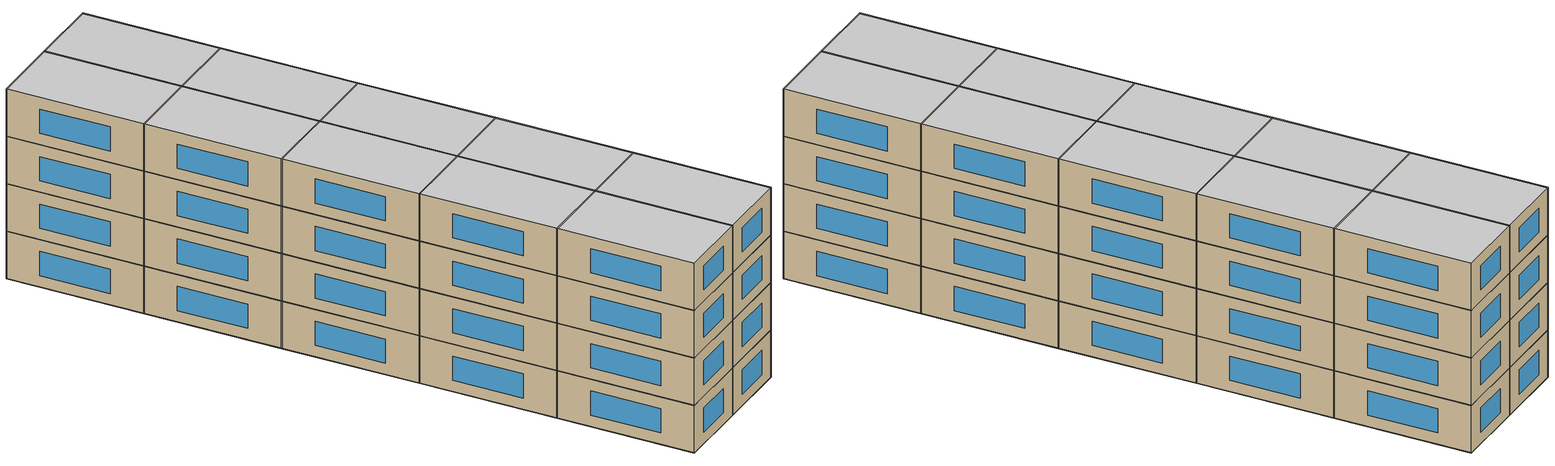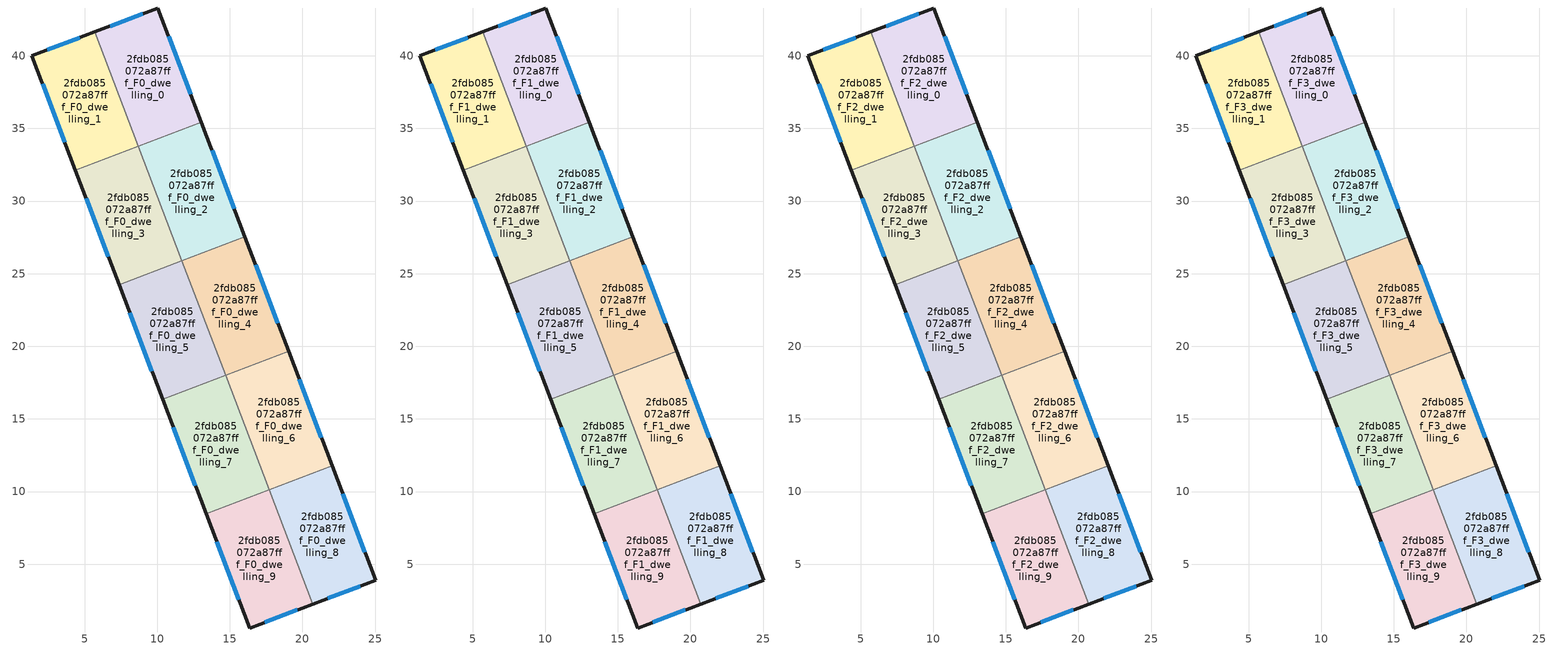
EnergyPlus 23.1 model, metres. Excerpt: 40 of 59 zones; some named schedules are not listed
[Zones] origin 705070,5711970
2fdb085072a87fff_F0_dwelling_0
 floor ground (EU_floor_Construction): 13.05,35.41 10.05,43.29 5.71,41.64 8.71,33.76 z0
 wall outside (EU_wall_Construction): 5.71,41.64 10.05,43.29 13.05,35.41 z0:3
 wall to 2fdb085072a87fff_F0_dwelling_1 (EU_wall_Construction): 8.71,33.76 5.71,41.64 z0:3
 wall to 2fdb085072a87fff_F0_dwelling_2 (EU_wall_Construction): 13.05,35.41 8.71,33.76 z0:3
 window (EU_Window_Construction): 6.78,42.05 8.99,42.89 / 10.79,41.36 12.32,37.34 z0.73:2.27
2fdb085072a87fff_F0_dwelling_1
 floor ground (EU_floor_Construction): 8.71,33.76 5.71,41.64 1.38,40 4.38,32.12 z0
 wall outside (EU_wall_Construction): 4.38,32.12 1.38,40 5.71,41.64 z0:3
 wall to 2fdb085072a87fff_F0_dwelling_3 (EU_wall_Construction): 8.71,33.76 4.38,32.12 z0:3
 window (EU_Window_Construction): 3.64,34.05 2.11,38.07 / 2.44,40.4 4.65,41.24 z0.73:2.27
2fdb085072a87fff_F0_dwelling_2
 floor ground (EU_floor_Construction): 16.05,27.53 13.05,35.41 8.71,33.76 11.71,25.88 z0
 wall outside (EU_wall_Construction): 13.05,35.41 16.05,27.53 z0:3
 wall to 2fdb085072a87fff_F0_dwelling_4 (EU_wall_Construction): 16.05,27.53 11.71,25.88 z0:3
 wall to 2fdb085072a87fff_F0_dwelling_3 (EU_wall_Construction): 11.71,25.88 8.71,33.76 z0:3
 window (EU_Window_Construction): 13.78,33.49 15.31,29.46 z0.73:2.27
2fdb085072a87fff_F0_dwelling_3
 floor ground (EU_floor_Construction): 11.71,25.88 8.71,33.76 4.38,32.12 7.37,24.24 z0
 wall outside (EU_wall_Construction): 7.37,24.24 4.38,32.12 z0:3
 wall to 2fdb085072a87fff_F0_dwelling_5 (EU_wall_Construction): 11.71,25.88 7.37,24.24 z0:3
 window (EU_Window_Construction): 6.64,26.17 5.11,30.19 z0.73:2.27
2fdb085072a87fff_F0_dwelling_4
 floor ground (EU_floor_Construction): 19.04,19.66 16.05,27.53 11.71,25.88 14.7,18.01 z0
 wall outside (EU_wall_Construction): 16.05,27.53 19.04,19.66 z0:3
 wall to 2fdb085072a87fff_F0_dwelling_6 (EU_wall_Construction): 19.04,19.66 14.7,18.01 z0:3
 wall to 2fdb085072a87fff_F0_dwelling_5 (EU_wall_Construction): 14.7,18.01 11.71,25.88 z0:3
 window (EU_Window_Construction): 16.78,25.61 18.31,21.58 z0.73:2.27
2fdb085072a87fff_F0_dwelling_5
 floor ground (EU_floor_Construction): 14.7,18.01 11.71,25.88 7.37,24.24 10.37,16.36 z0
 wall outside (EU_wall_Construction): 10.37,16.36 7.37,24.24 z0:3
 wall to 2fdb085072a87fff_F0_dwelling_7 (EU_wall_Construction): 14.7,18.01 10.37,16.36 z0:3
 window (EU_Window_Construction): 9.63,18.29 8.11,22.31 z0.73:2.27
2fdb085072a87fff_F0_dwelling_6
 floor ground (EU_floor_Construction): 22.04,11.78 19.04,19.66 14.7,18.01 17.7,10.13 z0
 wall outside (EU_wall_Construction): 19.04,19.66 22.04,11.78 z0:3
 wall to 2fdb085072a87fff_F0_dwelling_7 (EU_wall_Construction): 17.7,10.13 14.7,18.01 z0:3
 wall to 2fdb085072a87fff_F0_dwelling_8 (EU_wall_Construction): 22.04,11.78 17.7,10.13 z0:3
 window (EU_Window_Construction): 19.77,17.73 21.3,13.71 z0.73:2.27
2fdb085072a87fff_F0_dwelling_7
 floor ground (EU_floor_Construction): 17.7,10.13 14.7,18.01 10.37,16.36 13.36,8.48 z0
 wall outside (EU_wall_Construction): 13.36,8.48 10.37,16.36 z0:3
 wall to 2fdb085072a87fff_F0_dwelling_9 (EU_wall_Construction): 17.7,10.13 13.36,8.48 z0:3
 window (EU_Window_Construction): 12.63,10.41 11.1,14.43 z0.73:2.27
2fdb085072a87fff_F0_dwelling_8
 floor ground (EU_floor_Construction): 25.03,3.89 22.04,11.78 17.7,10.13 20.7,2.25 z0
 wall outside (EU_wall_Construction): 22.04,11.78 25.03,3.89 20.7,2.25 z0:3
 wall to 2fdb085072a87fff_F0_dwelling_9 (EU_wall_Construction): 20.7,2.25 17.7,10.13 z0:3
 window (EU_Window_Construction): 22.77,9.85 24.3,5.82 / 23.97,3.49 21.76,2.65 z0.73:2.27
2fdb085072a87fff_F0_dwelling_9
 floor ground (EU_floor_Construction): 20.7,2.25 17.7,10.13 13.36,8.48 16.36,0.6 z0
 wall outside (EU_wall_Construction): 20.7,2.25 16.36,0.6 13.36,8.48 z0:3
 window (EU_Window_Construction): 19.63,1.85 17.42,1.01 / 15.62,2.53 14.1,6.55 z0.73:2.27
2fdb085072a87fff_F1_dwelling_0
 floor to 2fdb085072a87fff_F0_dwelling_0 (EU_floor_Construction): 13.05,35.41 10.05,43.29 5.71,41.64 8.71,33.76 z3
 wall outside (EU_wall_Construction): 5.71,41.64 10.05,43.29 13.05,35.41 z3:6
 wall to 2fdb085072a87fff_F1_dwelling_1 (EU_wall_Construction): 8.71,33.76 5.71,41.64 z3:6
 wall to 2fdb085072a87fff_F1_dwelling_2 (EU_wall_Construction): 13.05,35.41 8.71,33.76 z3:6
 window (EU_Window_Construction): 6.78,42.05 8.99,42.89 / 10.79,41.36 12.32,37.34 z3.73:5.27
2fdb085072a87fff_F1_dwelling_1
 floor to 2fdb085072a87fff_F0_dwelling_1 (EU_floor_Construction): 8.71,33.76 5.71,41.64 1.38,40 4.38,32.12 z3
 wall outside (EU_wall_Construction): 4.38,32.12 1.38,40 5.71,41.64 z3:6
 wall to 2fdb085072a87fff_F1_dwelling_3 (EU_wall_Construction): 8.71,33.76 4.38,32.12 z3:6
 window (EU_Window_Construction): 3.64,34.05 2.11,38.07 / 2.44,40.4 4.65,41.24 z3.73:5.27
2fdb085072a87fff_F1_dwelling_2
 floor to 2fdb085072a87fff_F0_dwelling_2 (EU_floor_Construction): 16.05,27.53 13.05,35.41 8.71,33.76 11.71,25.88 z3
 wall outside (EU_wall_Construction): 13.05,35.41 16.05,27.53 z3:6
 wall to 2fdb085072a87fff_F1_dwelling_4 (EU_wall_Construction): 16.05,27.53 11.71,25.88 z3:6
 wall to 2fdb085072a87fff_F1_dwelling_3 (EU_wall_Construction): 11.71,25.88 8.71,33.76 z3:6
 window (EU_Window_Construction): 13.78,33.49 15.31,29.46 z3.73:5.27
2fdb085072a87fff_F1_dwelling_3
 floor to 2fdb085072a87fff_F0_dwelling_3 (EU_floor_Construction): 11.71,25.88 8.71,33.76 4.38,32.12 7.37,24.24 z3
 wall outside (EU_wall_Construction): 7.37,24.24 4.38,32.12 z3:6
 wall to 2fdb085072a87fff_F1_dwelling_5 (EU_wall_Construction): 11.71,25.88 7.37,24.24 z3:6
 window (EU_Window_Construction): 6.64,26.17 5.11,30.19 z3.73:5.27
2fdb085072a87fff_F1_dwelling_4
 floor to 2fdb085072a87fff_F0_dwelling_4 (EU_floor_Construction): 19.04,19.66 16.05,27.53 11.71,25.88 14.7,18.01 z3
 wall outside (EU_wall_Construction): 16.05,27.53 19.04,19.66 z3:6
 wall to 2fdb085072a87fff_F1_dwelling_6 (EU_wall_Construction): 19.04,19.66 14.7,18.01 z3:6
 wall to 2fdb085072a87fff_F1_dwelling_5 (EU_wall_Construction): 14.7,18.01 11.71,25.88 z3:6
 window (EU_Window_Construction): 16.78,25.61 18.31,21.58 z3.73:5.27
2fdb085072a87fff_F1_dwelling_5
 floor to 2fdb085072a87fff_F0_dwelling_5 (EU_floor_Construction): 14.7,18.01 11.71,25.88 7.37,24.24 10.37,16.36 z3
 wall outside (EU_wall_Construction): 10.37,16.36 7.37,24.24 z3:6
 wall to 2fdb085072a87fff_F1_dwelling_7 (EU_wall_Construction): 14.7,18.01 10.37,16.36 z3:6
 window (EU_Window_Construction): 9.63,18.29 8.11,22.31 z3.73:5.27
2fdb085072a87fff_F1_dwelling_6
 floor to 2fdb085072a87fff_F0_dwelling_6 (EU_floor_Construction): 22.04,11.78 19.04,19.66 14.7,18.01 17.7,10.13 z3
 wall outside (EU_wall_Construction): 19.04,19.66 22.04,11.78 z3:6
 wall to 2fdb085072a87fff_F1_dwelling_7 (EU_wall_Construction): 17.7,10.13 14.7,18.01 z3:6
 wall to 2fdb085072a87fff_F1_dwelling_8 (EU_wall_Construction): 22.04,11.78 17.7,10.13 z3:6
 window (EU_Window_Construction): 19.77,17.73 21.3,13.71 z3.73:5.27
2fdb085072a87fff_F1_dwelling_7
 floor to 2fdb085072a87fff_F0_dwelling_7 (EU_floor_Construction): 17.7,10.13 14.7,18.01 10.37,16.36 13.36,8.48 z3
 wall outside (EU_wall_Construction): 13.36,8.48 10.37,16.36 z3:6
 wall to 2fdb085072a87fff_F1_dwelling_9 (EU_wall_Construction): 17.7,10.13 13.36,8.48 z3:6
 window (EU_Window_Construction): 12.63,10.41 11.1,14.43 z3.73:5.27
2fdb085072a87fff_F1_dwelling_8
 floor to 2fdb085072a87fff_F0_dwelling_8 (EU_floor_Construction): 25.03,3.89 22.04,11.78 17.7,10.13 20.7,2.25 z3
 wall outside (EU_wall_Construction): 22.04,11.78 25.03,3.89 20.7,2.25 z3:6
 wall to 2fdb085072a87fff_F1_dwelling_9 (EU_wall_Construction): 20.7,2.25 17.7,10.13 z3:6
 window (EU_Window_Construction): 22.77,9.85 24.3,5.82 / 23.97,3.49 21.76,2.65 z3.73:5.27
2fdb085072a87fff_F1_dwelling_9
 floor to 2fdb085072a87fff_F0_dwelling_9 (EU_floor_Construction): 20.7,2.25 17.7,10.13 13.36,8.48 16.36,0.6 z3
 wall outside (EU_wall_Construction): 20.7,2.25 16.36,0.6 13.36,8.48 z3:6
 window (EU_Window_Construction): 19.63,1.85 17.42,1.01 / 15.62,2.53 14.1,6.55 z3.73:5.27
2fdb085072a87fff_F2_dwelling_0
 floor to 2fdb085072a87fff_F1_dwelling_0 (EU_floor_Construction): 13.05,35.41 10.05,43.29 5.71,41.64 8.71,33.76 z6
 wall outside (EU_wall_Construction): 5.71,41.64 10.05,43.29 13.05,35.41 z6:9
 wall to 2fdb085072a87fff_F2_dwelling_1 (EU_wall_Construction): 8.71,33.76 5.71,41.64 z6:9
 wall to 2fdb085072a87fff_F2_dwelling_2 (EU_wall_Construction): 13.05,35.41 8.71,33.76 z6:9
 window (EU_Window_Construction): 6.78,42.05 8.99,42.89 / 10.79,41.36 12.32,37.34 z6.73:8.27
2fdb085072a87fff_F2_dwelling_1
 floor to 2fdb085072a87fff_F1_dwelling_1 (EU_floor_Construction): 8.71,33.76 5.71,41.64 1.38,40 4.38,32.12 z6
 wall outside (EU_wall_Construction): 4.38,32.12 1.38,40 5.71,41.64 z6:9
 wall to 2fdb085072a87fff_F2_dwelling_3 (EU_wall_Construction): 8.71,33.76 4.38,32.12 z6:9
 window (EU_Window_Construction): 3.64,34.05 2.11,38.07 / 2.44,40.4 4.65,41.24 z6.73:8.27
2fdb085072a87fff_F2_dwelling_2
 floor to 2fdb085072a87fff_F1_dwelling_2 (EU_floor_Construction): 16.05,27.53 13.05,35.41 8.71,33.76 11.71,25.88 z6
 wall outside (EU_wall_Construction): 13.05,35.41 16.05,27.53 z6:9
 wall to 2fdb085072a87fff_F2_dwelling_4 (EU_wall_Construction): 16.05,27.53 11.71,25.88 z6:9
 wall to 2fdb085072a87fff_F2_dwelling_3 (EU_wall_Construction): 11.71,25.88 8.71,33.76 z6:9
 window (EU_Window_Construction): 13.78,33.49 15.31,29.46 z6.73:8.27
2fdb085072a87fff_F2_dwelling_3
 floor to 2fdb085072a87fff_F1_dwelling_3 (EU_floor_Construction): 11.71,25.88 8.71,33.76 4.38,32.12 7.37,24.24 z6
 wall outside (EU_wall_Construction): 7.37,24.24 4.38,32.12 z6:9
 wall to 2fdb085072a87fff_F2_dwelling_5 (EU_wall_Construction): 11.71,25.88 7.37,24.24 z6:9
 window (EU_Window_Construction): 6.64,26.17 5.11,30.19 z6.73:8.27
2fdb085072a87fff_F2_dwelling_4
 floor to 2fdb085072a87fff_F1_dwelling_4 (EU_floor_Construction): 19.04,19.66 16.05,27.53 11.71,25.88 14.7,18.01 z6
 wall outside (EU_wall_Construction): 16.05,27.53 19.04,19.66 z6:9
 wall to 2fdb085072a87fff_F2_dwelling_6 (EU_wall_Construction): 19.04,19.66 14.7,18.01 z6:9
 wall to 2fdb085072a87fff_F2_dwelling_5 (EU_wall_Construction): 14.7,18.01 11.71,25.88 z6:9
 window (EU_Window_Construction): 16.78,25.61 18.31,21.58 z6.73:8.27
2fdb085072a87fff_F2_dwelling_5
 floor to 2fdb085072a87fff_F1_dwelling_5 (EU_floor_Construction): 14.7,18.01 11.71,25.88 7.37,24.24 10.37,16.36 z6
 wall outside (EU_wall_Construction): 10.37,16.36 7.37,24.24 z6:9
 wall to 2fdb085072a87fff_F2_dwelling_7 (EU_wall_Construction): 14.7,18.01 10.37,16.36 z6:9
 window (EU_Window_Construction): 9.63,18.29 8.11,22.31 z6.73:8.27
2fdb085072a87fff_F2_dwelling_6
 floor to 2fdb085072a87fff_F1_dwelling_6 (EU_floor_Construction): 22.04,11.78 19.04,19.66 14.7,18.01 17.7,10.13 z6
 wall outside (EU_wall_Construction): 19.04,19.66 22.04,11.78 z6:9
 wall to 2fdb085072a87fff_F2_dwelling_7 (EU_wall_Construction): 17.7,10.13 14.7,18.01 z6:9
 wall to 2fdb085072a87fff_F2_dwelling_8 (EU_wall_Construction): 22.04,11.78 17.7,10.13 z6:9
 window (EU_Window_Construction): 19.77,17.73 21.3,13.71 z6.73:8.27
2fdb085072a87fff_F2_dwelling_7
 floor to 2fdb085072a87fff_F1_dwelling_7 (EU_floor_Construction): 17.7,10.13 14.7,18.01 10.37,16.36 13.36,8.48 z6
 wall outside (EU_wall_Construction): 13.36,8.48 10.37,16.36 z6:9
 wall to 2fdb085072a87fff_F2_dwelling_9 (EU_wall_Construction): 17.7,10.13 13.36,8.48 z6:9
 window (EU_Window_Construction): 12.63,10.41 11.1,14.43 z6.73:8.27
2fdb085072a87fff_F2_dwelling_8
 floor to 2fdb085072a87fff_F1_dwelling_8 (EU_floor_Construction): 25.03,3.89 22.04,11.78 17.7,10.13 20.7,2.25 z6
 wall outside (EU_wall_Construction): 22.04,11.78 25.03,3.89 20.7,2.25 z6:9
 wall to 2fdb085072a87fff_F2_dwelling_9 (EU_wall_Construction): 20.7,2.25 17.7,10.13 z6:9
 window (EU_Window_Construction): 22.77,9.85 24.3,5.82 / 23.97,3.49 21.76,2.65 z6.73:8.27
2fdb085072a87fff_F2_dwelling_9
 floor to 2fdb085072a87fff_F1_dwelling_9 (EU_floor_Construction): 20.7,2.25 17.7,10.13 13.36,8.48 16.36,0.6 z6
 wall outside (EU_wall_Construction): 20.7,2.25 16.36,0.6 13.36,8.48 z6:9
 window (EU_Window_Construction): 19.63,1.85 17.42,1.01 / 15.62,2.53 14.1,6.55 z6.73:8.27
2fdb085072a87fff_F3_dwelling_0
 floor to 2fdb085072a87fff_F2_dwelling_0 (EU_floor_Construction): 13.05,35.41 10.05,43.29 5.71,41.64 8.71,33.76 z9
 wall outside (EU_wall_Construction): 5.71,41.64 10.05,43.29 13.05,35.41 z9:12
 wall to 2fdb085072a87fff_F3_dwelling_1 (EU_wall_Construction): 8.71,33.76 5.71,41.64 z9:12
 wall to 2fdb085072a87fff_F3_dwelling_2 (EU_wall_Construction): 13.05,35.41 8.71,33.76 z9:12
 window (EU_Window_Construction): 6.78,42.05 8.99,42.89 / 10.79,41.36 12.32,37.34 z9.73:11.27
 ceiling to 2fdb085072a87fff_F4_dwelling_0 (EU_floor_Construction): 10.05,43.29 13.05,35.41 8.71,33.76 5.71,41.64 z12
2fdb085072a87fff_F3_dwelling_1
 floor to 2fdb085072a87fff_F2_dwelling_1 (EU_floor_Construction): 8.71,33.76 5.71,41.64 1.38,40 4.38,32.12 z9
 wall outside (EU_wall_Construction): 4.38,32.12 1.38,40 5.71,41.64 z9:12
 wall to 2fdb085072a87fff_F3_dwelling_3 (EU_wall_Construction): 8.71,33.76 4.38,32.12 z9:12
 window (EU_Window_Construction): 3.64,34.05 2.11,38.07 / 2.44,40.4 4.65,41.24 z9.73:11.27
 ceiling to 2fdb085072a87fff_F4_dwelling_1 (EU_floor_Construction): 5.71,41.64 8.71,33.76 4.38,32.12 1.38,40 z12
2fdb085072a87fff_F3_dwelling_2
 floor to 2fdb085072a87fff_F2_dwelling_2 (EU_floor_Construction): 16.05,27.53 13.05,35.41 8.71,33.76 11.71,25.88 z9
 wall outside (EU_wall_Construction): 13.05,35.41 16.05,27.53 z9:12
 wall to 2fdb085072a87fff_F3_dwelling_4 (EU_wall_Construction): 16.05,27.53 11.71,25.88 z9:12
 wall to 2fdb085072a87fff_F3_dwelling_3 (EU_wall_Construction): 11.71,25.88 8.71,33.76 z9:12
 window (EU_Window_Construction): 13.78,33.49 15.31,29.46 z9.73:11.27
 ceiling to 2fdb085072a87fff_F4_dwelling_2 (EU_floor_Construction): 13.05,35.41 16.05,27.53 11.71,25.88 8.71,33.76 z12
2fdb085072a87fff_F3_dwelling_3
 floor to 2fdb085072a87fff_F2_dwelling_3 (EU_floor_Construction): 11.71,25.88 8.71,33.76 4.38,32.12 7.37,24.24 z9
 wall outside (EU_wall_Construction): 7.37,24.24 4.38,32.12 z9:12
 wall to 2fdb085072a87fff_F3_dwelling_5 (EU_wall_Construction): 11.71,25.88 7.37,24.24 z9:12
 window (EU_Window_Construction): 6.64,26.17 5.11,30.19 z9.73:11.27
 ceiling to 2fdb085072a87fff_F4_dwelling_3 (EU_floor_Construction): 8.71,33.76 11.71,25.88 7.37,24.24 4.38,32.12 z12
2fdb085072a87fff_F3_dwelling_4
 floor to 2fdb085072a87fff_F2_dwelling_4 (EU_floor_Construction): 19.04,19.66 16.05,27.53 11.71,25.88 14.7,18.01 z9
 wall outside (EU_wall_Construction): 16.05,27.53 19.04,19.66 z9:12
 wall to 2fdb085072a87fff_F3_dwelling_6 (EU_wall_Construction): 19.04,19.66 14.7,18.01 z9:12
 wall to 2fdb085072a87fff_F3_dwelling_5 (EU_wall_Construction): 14.7,18.01 11.71,25.88 z9:12
 window (EU_Window_Construction): 16.78,25.61 18.31,21.58 z9.73:11.27
 ceiling to 2fdb085072a87fff_F4_dwelling_4 (EU_floor_Construction): 16.05,27.53 19.04,19.66 14.7,18.01 11.71,25.88 z12
2fdb085072a87fff_F3_dwelling_5
 floor to 2fdb085072a87fff_F2_dwelling_5 (EU_floor_Construction): 14.7,18.01 11.71,25.88 7.37,24.24 10.37,16.36 z9
 wall outside (EU_wall_Construction): 10.37,16.36 7.37,24.24 z9:12
 wall to 2fdb085072a87fff_F3_dwelling_7 (EU_wall_Construction): 14.7,18.01 10.37,16.36 z9:12
 window (EU_Window_Construction): 9.63,18.29 8.11,22.31 z9.73:11.27
 ceiling to 2fdb085072a87fff_F4_dwelling_5 (EU_floor_Construction): 11.71,25.88 14.7,18.01 10.37,16.36 7.37,24.24 z12
2fdb085072a87fff_F3_dwelling_6
 floor to 2fdb085072a87fff_F2_dwelling_6 (EU_floor_Construction): 22.04,11.78 19.04,19.66 14.7,18.01 17.7,10.13 z9
 wall outside (EU_wall_Construction): 19.04,19.66 22.04,11.78 z9:12
 wall to 2fdb085072a87fff_F3_dwelling_7 (EU_wall_Construction): 17.7,10.13 14.7,18.01 z9:12
 wall to 2fdb085072a87fff_F3_dwelling_8 (EU_wall_Construction): 22.04,11.78 17.7,10.13 z9:12
 window (EU_Window_Construction): 19.77,17.73 21.3,13.71 z9.73:11.27
 ceiling to 2fdb085072a87fff_F4_dwelling_6 (EU_floor_Construction): 19.04,19.66 22.04,11.78 17.7,10.13 14.7,18.01 z12
2fdb085072a87fff_F3_dwelling_7
 floor to 2fdb085072a87fff_F2_dwelling_7 (EU_floor_Construction): 17.7,10.13 14.7,18.01 10.37,16.36 13.36,8.48 z9
 wall outside (EU_wall_Construction): 13.36,8.48 10.37,16.36 z9:12
 wall to 2fdb085072a87fff_F3_dwelling_9 (EU_wall_Construction): 17.7,10.13 13.36,8.48 z9:12
 window (EU_Window_Construction): 12.63,10.41 11.1,14.43 z9.73:11.27
 ceiling to 2fdb085072a87fff_F4_dwelling_7 (EU_floor_Construction): 14.7,18.01 17.7,10.13 13.36,8.48 10.37,16.36 z12
2fdb085072a87fff_F3_dwelling_8
 floor to 2fdb085072a87fff_F2_dwelling_8 (EU_floor_Construction): 25.03,3.89 22.04,11.78 17.7,10.13 20.7,2.25 z9
 wall outside (EU_wall_Construction): 22.04,11.78 25.03,3.89 20.7,2.25 z9:12
 wall to 2fdb085072a87fff_F3_dwelling_9 (EU_wall_Construction): 20.7,2.25 17.7,10.13 z9:12
 window (EU_Window_Construction): 22.77,9.85 24.3,5.82 / 23.97,3.49 21.76,2.65 z9.73:11.27
 ceiling to 2fdb085072a87fff_F4_dwelling_8 (EU_floor_Construction): 22.04,11.78 25.03,3.89 20.7,2.25 17.7,10.13 z12
2fdb085072a87fff_F3_dwelling_9
 floor to 2fdb085072a87fff_F2_dwelling_9 (EU_floor_Construction): 20.7,2.25 17.7,10.13 13.36,8.48 16.36,0.6 z9
 wall outside (EU_wall_Construction): 20.7,2.25 16.36,0.6 13.36,8.48 z9:12
 window (EU_Window_Construction): 19.63,1.85 17.42,1.01 / 15.62,2.53 14.1,6.55 z9.73:11.27
 ceiling to 2fdb085072a87fff_F4_dwelling_9 (EU_floor_Construction): 17.7,10.13 20.7,2.25 16.36,0.6 13.36,8.48 z12
[Building]
EU S2 Campaign: North Axis=0; Terrain=City; Solar Distribution=FullExterior
[Site:Location]
London: Latitude=51.5; Longitude=-0.5; Time Zone=0; Elevation=25
[SizingPeriod:WeatherFileDays]
AnnualSizingPeriod: Begin Month=1; Begin Day of Month=1; End Month=12; End Day of Month=31; Day of Week for Start Day=Monday; Use Weather File Daylight Saving Period=No; Use Weather File Rain and Snow Indicators=No
[MATERIAL]
EU_InternalMass_Material: Roughness=MediumRough; Thickness=0.1; Conductivity=1; Density=1800; Specific Heat=900; Thermal Absorptance=0.9; Solar Absorptance=0.7; Visible Absorptance=0.7
[MATERIAL:NOMASS] Roughness=MediumRough; Thermal Absorptance=0.9; Solar Absorptance=0.7; Visible Absorptance=0.7
Name | Thermal Resistance
EU_wall_NoMass | 0.50783
EU_floor_NoMass | 2.03132
[WINDOWMATERIAL:SIMPLEGLAZINGSYSTEM]
EU_Window_SimpleGlazing: UFactor=4.38586; Solar Heat Gain Coefficient=0.85; Visible Transmittance=0.85
[CONSTRUCTION]
EU_wall_Construction: EU_wall_NoMass
EU_floor_Construction: EU_floor_NoMass
EU_InternalMass_Construction: EU_InternalMass_Material
EU_Window_Construction: EU_Window_SimpleGlazing
[ZONE] Type=1; Multiplier=1; Ceiling Height=autocalculate; Floor Area=autocalculate; Part of Total Floor Area=Yes
Name | Volume
2fdb085072a87fff_F0_dwelling_0; 2fdb085072a87fff_F1_dwelling_0; 2fdb085072a87fff_F2_dwelling_0; 2fdb085072a87fff_F3_dwelling_0; 2fdb085072a87fff_F0_dwelling_4; 2fdb085072a87fff_F1_dwelling_4; 2fdb085072a87fff_F2_dwelling_4; 2fdb085072a87fff_F3_dwelling_4 | 117.335
2fdb085072a87fff_F0_dwelling_1; 2fdb085072a87fff_F1_dwelling_1; 2fdb085072a87fff_F2_dwelling_1; 2fdb085072a87fff_F3_dwelling_1 | 117.327
2fdb085072a87fff_F0_dwelling_2; 2fdb085072a87fff_F1_dwelling_2; 2fdb085072a87fff_F2_dwelling_2; 2fdb085072a87fff_F3_dwelling_2 | 117.347
2fdb085072a87fff_F0_dwelling_3; 2fdb085072a87fff_F1_dwelling_3; 2fdb085072a87fff_F2_dwelling_3; 2fdb085072a87fff_F3_dwelling_3; 2fdb085072a87fff_F0_dwelling_5; 2fdb085072a87fff_F1_dwelling_5; 2fdb085072a87fff_F2_dwelling_5; 2fdb085072a87fff_F3_dwelling_5 | 117.313
2fdb085072a87fff_F0_dwelling_6; 2fdb085072a87fff_F1_dwelling_6; 2fdb085072a87fff_F2_dwelling_6; 2fdb085072a87fff_F3_dwelling_6 | 117.333
2fdb085072a87fff_F0_dwelling_7; 2fdb085072a87fff_F1_dwelling_7; 2fdb085072a87fff_F2_dwelling_7; 2fdb085072a87fff_F3_dwelling_7 | 117.309
2fdb085072a87fff_F0_dwelling_8; 2fdb085072a87fff_F1_dwelling_8; 2fdb085072a87fff_F2_dwelling_8; 2fdb085072a87fff_F3_dwelling_8; 2fdb085072a87fff_F0_dwelling_9; 2fdb085072a87fff_F1_dwelling_9; 2fdb085072a87fff_F2_dwelling_9; 2fdb085072a87fff_F3_dwelling_9 | 117.334
[INTERNALMASS] Construction=EU_InternalMass_Construction
Name | Zone or ZoneList | Surface Area
2fdb085072a87fff_F0_dwelling_0_EU_InternalMass | 2fdb085072a87fff_F0_dwelling_0 | 39.1116
2fdb085072a87fff_F0_dwelling_1_EU_InternalMass | 2fdb085072a87fff_F0_dwelling_1 | 39.1087
2fdb085072a87fff_F0_dwelling_2_EU_InternalMass | 2fdb085072a87fff_F0_dwelling_2 | 39.116
2fdb085072a87fff_F0_dwelling_3_EU_InternalMass | 2fdb085072a87fff_F0_dwelling_3 | 39.1044
2fdb085072a87fff_F0_dwelling_4_EU_InternalMass | 2fdb085072a87fff_F0_dwelling_4 | 39.1116
2fdb085072a87fff_F0_dwelling_5_EU_InternalMass | 2fdb085072a87fff_F0_dwelling_5 | 39.1044
2fdb085072a87fff_F0_dwelling_6_EU_InternalMass | 2fdb085072a87fff_F0_dwelling_6 | 39.111
2fdb085072a87fff_F0_dwelling_7_EU_InternalMass | 2fdb085072a87fff_F0_dwelling_7 | 39.1032
2fdb085072a87fff_F0_dwelling_8_EU_InternalMass | 2fdb085072a87fff_F0_dwelling_8 | 39.1112
2fdb085072a87fff_F0_dwelling_9_EU_InternalMass | 2fdb085072a87fff_F0_dwelling_9 | 39.1116
2fdb085072a87fff_F1_dwelling_0_EU_InternalMass | 2fdb085072a87fff_F1_dwelling_0 | 39.1116
2fdb085072a87fff_F1_dwelling_1_EU_InternalMass | 2fdb085072a87fff_F1_dwelling_1 | 39.1087
2fdb085072a87fff_F1_dwelling_2_EU_InternalMass | 2fdb085072a87fff_F1_dwelling_2 | 39.116
2fdb085072a87fff_F1_dwelling_3_EU_InternalMass | 2fdb085072a87fff_F1_dwelling_3 | 39.1044
2fdb085072a87fff_F1_dwelling_4_EU_InternalMass | 2fdb085072a87fff_F1_dwelling_4 | 39.1116
2fdb085072a87fff_F1_dwelling_5_EU_InternalMass | 2fdb085072a87fff_F1_dwelling_5 | 39.1044
2fdb085072a87fff_F1_dwelling_6_EU_InternalMass | 2fdb085072a87fff_F1_dwelling_6 | 39.111
2fdb085072a87fff_F1_dwelling_7_EU_InternalMass | 2fdb085072a87fff_F1_dwelling_7 | 39.1032
2fdb085072a87fff_F1_dwelling_8_EU_InternalMass | 2fdb085072a87fff_F1_dwelling_8 | 39.1112
2fdb085072a87fff_F1_dwelling_9_EU_InternalMass | 2fdb085072a87fff_F1_dwelling_9 | 39.1116
2fdb085072a87fff_F2_dwelling_0_EU_InternalMass | 2fdb085072a87fff_F2_dwelling_0 | 39.1116
2fdb085072a87fff_F2_dwelling_1_EU_InternalMass | 2fdb085072a87fff_F2_dwelling_1 | 39.1087
2fdb085072a87fff_F2_dwelling_2_EU_InternalMass | 2fdb085072a87fff_F2_dwelling_2 | 39.116
2fdb085072a87fff_F2_dwelling_3_EU_InternalMass | 2fdb085072a87fff_F2_dwelling_3 | 39.1044
2fdb085072a87fff_F2_dwelling_4_EU_InternalMass | 2fdb085072a87fff_F2_dwelling_4 | 39.1116
2fdb085072a87fff_F2_dwelling_5_EU_InternalMass | 2fdb085072a87fff_F2_dwelling_5 | 39.1044
2fdb085072a87fff_F2_dwelling_6_EU_InternalMass | 2fdb085072a87fff_F2_dwelling_6 | 39.111
2fdb085072a87fff_F2_dwelling_7_EU_InternalMass | 2fdb085072a87fff_F2_dwelling_7 | 39.1032
2fdb085072a87fff_F2_dwelling_8_EU_InternalMass | 2fdb085072a87fff_F2_dwelling_8 | 39.1112
2fdb085072a87fff_F2_dwelling_9_EU_InternalMass | 2fdb085072a87fff_F2_dwelling_9 | 39.1116
2fdb085072a87fff_F3_dwelling_0_EU_InternalMass | 2fdb085072a87fff_F3_dwelling_0 | 39.1116
2fdb085072a87fff_F3_dwelling_1_EU_InternalMass | 2fdb085072a87fff_F3_dwelling_1 | 39.1087
2fdb085072a87fff_F3_dwelling_2_EU_InternalMass | 2fdb085072a87fff_F3_dwelling_2 | 39.116
2fdb085072a87fff_F3_dwelling_3_EU_InternalMass | 2fdb085072a87fff_F3_dwelling_3 | 39.1044
2fdb085072a87fff_F3_dwelling_4_EU_InternalMass | 2fdb085072a87fff_F3_dwelling_4 | 39.1116
2fdb085072a87fff_F3_dwelling_5_EU_InternalMass | 2fdb085072a87fff_F3_dwelling_5 | 39.1044
2fdb085072a87fff_F3_dwelling_6_EU_InternalMass | 2fdb085072a87fff_F3_dwelling_6 | 39.111
2fdb085072a87fff_F3_dwelling_7_EU_InternalMass | 2fdb085072a87fff_F3_dwelling_7 | 39.1032
2fdb085072a87fff_F3_dwelling_8_EU_InternalMass | 2fdb085072a87fff_F3_dwelling_8 | 39.1112
2fdb085072a87fff_F3_dwelling_9_EU_InternalMass | 2fdb085072a87fff_F3_dwelling_9 | 39.1116
[OTHEREQUIPMENT] Fuel Type=Electricity; Design Level Calculation Method=Watts/Area; Power per Zone Floor Area=1; Fraction Latent=0; Fraction Radiant=0; Fraction Lost=0; Carbon Dioxide Generation Rate=0; EndUse Subcategory=EU_Step8_InternalGains
Name | Zone or ZoneList or Space or SpaceList | Schedule
EU_Step8_InternalGain_2fdb085072a87fff_F0_dwelling_0_f000 | 2fdb085072a87fff_F0_dwelling_0 | EU_Step8_GainSchedule_2fdb085072a87fff_F0_dwelling_0_f000
EU_Step8_InternalGain_2fdb085072a87fff_F0_dwelling_1_f000 | 2fdb085072a87fff_F0_dwelling_1 | EU_Step8_GainSchedule_2fdb085072a87fff_F0_dwelling_1_f000
EU_Step8_InternalGain_2fdb085072a87fff_F0_dwelling_2_f000 | 2fdb085072a87fff_F0_dwelling_2 | EU_Step8_GainSchedule_2fdb085072a87fff_F0_dwelling_2_f000
EU_Step8_InternalGain_2fdb085072a87fff_F0_dwelling_3_f000 | 2fdb085072a87fff_F0_dwelling_3 | EU_Step8_GainSchedule_2fdb085072a87fff_F0_dwelling_3_f000
EU_Step8_InternalGain_2fdb085072a87fff_F0_dwelling_4_f000 | 2fdb085072a87fff_F0_dwelling_4 | EU_Step8_GainSchedule_2fdb085072a87fff_F0_dwelling_4_f000
EU_Step8_InternalGain_2fdb085072a87fff_F0_dwelling_5_f000 | 2fdb085072a87fff_F0_dwelling_5 | EU_Step8_GainSchedule_2fdb085072a87fff_F0_dwelling_5_f000
EU_Step8_InternalGain_2fdb085072a87fff_F0_dwelling_6_f000 | 2fdb085072a87fff_F0_dwelling_6 | EU_Step8_GainSchedule_2fdb085072a87fff_F0_dwelling_6_f000
EU_Step8_InternalGain_2fdb085072a87fff_F0_dwelling_7_f000 | 2fdb085072a87fff_F0_dwelling_7 | EU_Step8_GainSchedule_2fdb085072a87fff_F0_dwelling_7_f000
EU_Step8_InternalGain_2fdb085072a87fff_F0_dwelling_8_f000 | 2fdb085072a87fff_F0_dwelling_8 | EU_Step8_GainSchedule_2fdb085072a87fff_F0_dwelling_8_f000
EU_Step8_InternalGain_2fdb085072a87fff_F0_dwelling_9_f000 | 2fdb085072a87fff_F0_dwelling_9 | EU_Step8_GainSchedule_2fdb085072a87fff_F0_dwelling_9_f000
EU_Step8_InternalGain_2fdb085072a87fff_F1_dwelling_0_f000 | 2fdb085072a87fff_F1_dwelling_0 | EU_Step8_GainSchedule_2fdb085072a87fff_F1_dwelling_0_f000
EU_Step8_InternalGain_2fdb085072a87fff_F1_dwelling_1_f000 | 2fdb085072a87fff_F1_dwelling_1 | EU_Step8_GainSchedule_2fdb085072a87fff_F1_dwelling_1_f000
EU_Step8_InternalGain_2fdb085072a87fff_F1_dwelling_2_f000 | 2fdb085072a87fff_F1_dwelling_2 | EU_Step8_GainSchedule_2fdb085072a87fff_F1_dwelling_2_f000
EU_Step8_InternalGain_2fdb085072a87fff_F1_dwelling_3_f000 | 2fdb085072a87fff_F1_dwelling_3 | EU_Step8_GainSchedule_2fdb085072a87fff_F1_dwelling_3_f000
EU_Step8_InternalGain_2fdb085072a87fff_F1_dwelling_4_f000 | 2fdb085072a87fff_F1_dwelling_4 | EU_Step8_GainSchedule_2fdb085072a87fff_F1_dwelling_4_f000
EU_Step8_InternalGain_2fdb085072a87fff_F1_dwelling_5_f000 | 2fdb085072a87fff_F1_dwelling_5 | EU_Step8_GainSchedule_2fdb085072a87fff_F1_dwelling_5_f000
EU_Step8_InternalGain_2fdb085072a87fff_F1_dwelling_6_f000 | 2fdb085072a87fff_F1_dwelling_6 | EU_Step8_GainSchedule_2fdb085072a87fff_F1_dwelling_6_f000
EU_Step8_InternalGain_2fdb085072a87fff_F1_dwelling_7_f000 | 2fdb085072a87fff_F1_dwelling_7 | EU_Step8_GainSchedule_2fdb085072a87fff_F1_dwelling_7_f000
EU_Step8_InternalGain_2fdb085072a87fff_F1_dwelling_8_f000 | 2fdb085072a87fff_F1_dwelling_8 | EU_Step8_GainSchedule_2fdb085072a87fff_F1_dwelling_8_f000
EU_Step8_InternalGain_2fdb085072a87fff_F1_dwelling_9_f000 | 2fdb085072a87fff_F1_dwelling_9 | EU_Step8_GainSchedule_2fdb085072a87fff_F1_dwelling_9_f000
EU_Step8_InternalGain_2fdb085072a87fff_F2_dwelling_0_f000 | 2fdb085072a87fff_F2_dwelling_0 | EU_Step8_GainSchedule_2fdb085072a87fff_F2_dwelling_0_f000
EU_Step8_InternalGain_2fdb085072a87fff_F2_dwelling_1_f000 | 2fdb085072a87fff_F2_dwelling_1 | EU_Step8_GainSchedule_2fdb085072a87fff_F2_dwelling_1_f000
EU_Step8_InternalGain_2fdb085072a87fff_F2_dwelling_2_f000 | 2fdb085072a87fff_F2_dwelling_2 | EU_Step8_GainSchedule_2fdb085072a87fff_F2_dwelling_2_f000
EU_Step8_InternalGain_2fdb085072a87fff_F2_dwelling_3_f000 | 2fdb085072a87fff_F2_dwelling_3 | EU_Step8_GainSchedule_2fdb085072a87fff_F2_dwelling_3_f000
EU_Step8_InternalGain_2fdb085072a87fff_F2_dwelling_4_f000 | 2fdb085072a87fff_F2_dwelling_4 | EU_Step8_GainSchedule_2fdb085072a87fff_F2_dwelling_4_f000
EU_Step8_InternalGain_2fdb085072a87fff_F2_dwelling_5_f000 | 2fdb085072a87fff_F2_dwelling_5 | EU_Step8_GainSchedule_2fdb085072a87fff_F2_dwelling_5_f000
EU_Step8_InternalGain_2fdb085072a87fff_F2_dwelling_6_f000 | 2fdb085072a87fff_F2_dwelling_6 | EU_Step8_GainSchedule_2fdb085072a87fff_F2_dwelling_6_f000
EU_Step8_InternalGain_2fdb085072a87fff_F2_dwelling_7_f000 | 2fdb085072a87fff_F2_dwelling_7 | EU_Step8_GainSchedule_2fdb085072a87fff_F2_dwelling_7_f000
EU_Step8_InternalGain_2fdb085072a87fff_F2_dwelling_8_f000 | 2fdb085072a87fff_F2_dwelling_8 | EU_Step8_GainSchedule_2fdb085072a87fff_F2_dwelling_8_f000
EU_Step8_InternalGain_2fdb085072a87fff_F2_dwelling_9_f000 | 2fdb085072a87fff_F2_dwelling_9 | EU_Step8_GainSchedule_2fdb085072a87fff_F2_dwelling_9_f000
EU_Step8_InternalGain_2fdb085072a87fff_F3_dwelling_0_f000 | 2fdb085072a87fff_F3_dwelling_0 | EU_Step8_GainSchedule_2fdb085072a87fff_F3_dwelling_0_f000
EU_Step8_InternalGain_2fdb085072a87fff_F3_dwelling_1_f000 | 2fdb085072a87fff_F3_dwelling_1 | EU_Step8_GainSchedule_2fdb085072a87fff_F3_dwelling_1_f000
EU_Step8_InternalGain_2fdb085072a87fff_F3_dwelling_2_f000 | 2fdb085072a87fff_F3_dwelling_2 | EU_Step8_GainSchedule_2fdb085072a87fff_F3_dwelling_2_f000
EU_Step8_InternalGain_2fdb085072a87fff_F3_dwelling_3_f000 | 2fdb085072a87fff_F3_dwelling_3 | EU_Step8_GainSchedule_2fdb085072a87fff_F3_dwelling_3_f000
EU_Step8_InternalGain_2fdb085072a87fff_F3_dwelling_4_f000 | 2fdb085072a87fff_F3_dwelling_4 | EU_Step8_GainSchedule_2fdb085072a87fff_F3_dwelling_4_f000
EU_Step8_InternalGain_2fdb085072a87fff_F3_dwelling_5_f000 | 2fdb085072a87fff_F3_dwelling_5 | EU_Step8_GainSchedule_2fdb085072a87fff_F3_dwelling_5_f000
EU_Step8_InternalGain_2fdb085072a87fff_F3_dwelling_6_f000 | 2fdb085072a87fff_F3_dwelling_6 | EU_Step8_GainSchedule_2fdb085072a87fff_F3_dwelling_6_f000
EU_Step8_InternalGain_2fdb085072a87fff_F3_dwelling_7_f000 | 2fdb085072a87fff_F3_dwelling_7 | EU_Step8_GainSchedule_2fdb085072a87fff_F3_dwelling_7_f000
EU_Step8_InternalGain_2fdb085072a87fff_F3_dwelling_8_f000 | 2fdb085072a87fff_F3_dwelling_8 | EU_Step8_GainSchedule_2fdb085072a87fff_F3_dwelling_8_f000
EU_Step8_InternalGain_2fdb085072a87fff_F3_dwelling_9_f000 | 2fdb085072a87fff_F3_dwelling_9 | EU_Step8_GainSchedule_2fdb085072a87fff_F3_dwelling_9_f000
[ZONEVENTILATION:DESIGNFLOWRATE] Schedule=EU_AlwaysOn; Design Flow Rate Calculation Method=AirChanges/Hour; Air Changes per Hour=0.537044; Ventilation Type=Natural; Fan Pressure Rise=0; Fan Total Efficiency=1; Constant Term Coefficient=1; Temperature Term Coefficient=0; Velocity Term Coefficient=0; Velocity Squared Term Coefficient=0; Minimum Indoor Temperature=-100; Maximum Indoor Temperature=100; Delta Temperature=-100; Minimum Outdoor Temperature=-100; Maximum Outdoor Temperature=100; Maximum Wind Speed=40
Name | Zone or ZoneList or Space or SpaceList
EU_ConstantAir_2fdb085072a87fff_F0_dwelling_0 | 2fdb085072a87fff_F0_dwelling_0
EU_ConstantAir_2fdb085072a87fff_F0_dwelling_1 | 2fdb085072a87fff_F0_dwelling_1
EU_ConstantAir_2fdb085072a87fff_F0_dwelling_2 | 2fdb085072a87fff_F0_dwelling_2
EU_ConstantAir_2fdb085072a87fff_F0_dwelling_3 | 2fdb085072a87fff_F0_dwelling_3
EU_ConstantAir_2fdb085072a87fff_F0_dwelling_4 | 2fdb085072a87fff_F0_dwelling_4
EU_ConstantAir_2fdb085072a87fff_F0_dwelling_5 | 2fdb085072a87fff_F0_dwelling_5
EU_ConstantAir_2fdb085072a87fff_F0_dwelling_6 | 2fdb085072a87fff_F0_dwelling_6
EU_ConstantAir_2fdb085072a87fff_F0_dwelling_7 | 2fdb085072a87fff_F0_dwelling_7
EU_ConstantAir_2fdb085072a87fff_F0_dwelling_8 | 2fdb085072a87fff_F0_dwelling_8
EU_ConstantAir_2fdb085072a87fff_F0_dwelling_9 | 2fdb085072a87fff_F0_dwelling_9
EU_ConstantAir_2fdb085072a87fff_F1_dwelling_0 | 2fdb085072a87fff_F1_dwelling_0
EU_ConstantAir_2fdb085072a87fff_F1_dwelling_1 | 2fdb085072a87fff_F1_dwelling_1
EU_ConstantAir_2fdb085072a87fff_F1_dwelling_2 | 2fdb085072a87fff_F1_dwelling_2
EU_ConstantAir_2fdb085072a87fff_F1_dwelling_3 | 2fdb085072a87fff_F1_dwelling_3
EU_ConstantAir_2fdb085072a87fff_F1_dwelling_4 | 2fdb085072a87fff_F1_dwelling_4
EU_ConstantAir_2fdb085072a87fff_F1_dwelling_5 | 2fdb085072a87fff_F1_dwelling_5
EU_ConstantAir_2fdb085072a87fff_F1_dwelling_6 | 2fdb085072a87fff_F1_dwelling_6
EU_ConstantAir_2fdb085072a87fff_F1_dwelling_7 | 2fdb085072a87fff_F1_dwelling_7
EU_ConstantAir_2fdb085072a87fff_F1_dwelling_8 | 2fdb085072a87fff_F1_dwelling_8
EU_ConstantAir_2fdb085072a87fff_F1_dwelling_9 | 2fdb085072a87fff_F1_dwelling_9
EU_ConstantAir_2fdb085072a87fff_F2_dwelling_0 | 2fdb085072a87fff_F2_dwelling_0
EU_ConstantAir_2fdb085072a87fff_F2_dwelling_1 | 2fdb085072a87fff_F2_dwelling_1
EU_ConstantAir_2fdb085072a87fff_F2_dwelling_2 | 2fdb085072a87fff_F2_dwelling_2
EU_ConstantAir_2fdb085072a87fff_F2_dwelling_3 | 2fdb085072a87fff_F2_dwelling_3
EU_ConstantAir_2fdb085072a87fff_F2_dwelling_4 | 2fdb085072a87fff_F2_dwelling_4
EU_ConstantAir_2fdb085072a87fff_F2_dwelling_5 | 2fdb085072a87fff_F2_dwelling_5
EU_ConstantAir_2fdb085072a87fff_F2_dwelling_6 | 2fdb085072a87fff_F2_dwelling_6
EU_ConstantAir_2fdb085072a87fff_F2_dwelling_7 | 2fdb085072a87fff_F2_dwelling_7
EU_ConstantAir_2fdb085072a87fff_F2_dwelling_8 | 2fdb085072a87fff_F2_dwelling_8
EU_ConstantAir_2fdb085072a87fff_F2_dwelling_9 | 2fdb085072a87fff_F2_dwelling_9
EU_ConstantAir_2fdb085072a87fff_F3_dwelling_0 | 2fdb085072a87fff_F3_dwelling_0
EU_ConstantAir_2fdb085072a87fff_F3_dwelling_1 | 2fdb085072a87fff_F3_dwelling_1
EU_ConstantAir_2fdb085072a87fff_F3_dwelling_2 | 2fdb085072a87fff_F3_dwelling_2
EU_ConstantAir_2fdb085072a87fff_F3_dwelling_3 | 2fdb085072a87fff_F3_dwelling_3
EU_ConstantAir_2fdb085072a87fff_F3_dwelling_4 | 2fdb085072a87fff_F3_dwelling_4
EU_ConstantAir_2fdb085072a87fff_F3_dwelling_5 | 2fdb085072a87fff_F3_dwelling_5
EU_ConstantAir_2fdb085072a87fff_F3_dwelling_6 | 2fdb085072a87fff_F3_dwelling_6
EU_ConstantAir_2fdb085072a87fff_F3_dwelling_7 | 2fdb085072a87fff_F3_dwelling_7
EU_ConstantAir_2fdb085072a87fff_F3_dwelling_8 | 2fdb085072a87fff_F3_dwelling_8
EU_ConstantAir_2fdb085072a87fff_F3_dwelling_9 | 2fdb085072a87fff_F3_dwelling_9
[HVACTEMPLATE:ZONE:IDEALLOADSAIRSYSTEM] System Availability Schedule=EU_AlwaysOn; Maximum Heating Supply Air Temperature=50; Minimum Cooling Supply Air Temperature=13; Maximum Heating Supply Air Humidity Ratio=0.0156; Minimum Cooling Supply Air Humidity Ratio=0.0077; Heating Limit=NoLimit; Cooling Limit=NoLimit; Heating Availability Schedule=EU_AlwaysOn; Cooling Availability Schedule=EU_CoolingOff; Dehumidification Control Type=ConstantSensibleHeatRatio; Cooling Sensible Heat Ratio=0.7; Dehumidification Setpoint=60; Humidification Control Type=None; Humidification Setpoint=30; Outdoor Air Method=None; Outdoor Air Flow Rate per Person=0.00944; Outdoor Air Flow Rate per Zone Floor Area=0; Outdoor Air Flow Rate per Zone=0; Demand Controlled Ventilation Type=None; Outdoor Air Economizer Type=NoEconomizer; Heat Recovery Type=None; Sensible Heat Recovery Effectiveness=0.7; Latent Heat Recovery Effectiveness=0.65
Name | Template Thermostat
2fdb085072a87fff_F0_dwelling_0 | EU_HeatOnly_2fdb085072a87fff_F0_dwelling_0
2fdb085072a87fff_F0_dwelling_1 | EU_HeatOnly_2fdb085072a87fff_F0_dwelling_1
2fdb085072a87fff_F0_dwelling_2 | EU_HeatOnly_2fdb085072a87fff_F0_dwelling_2
2fdb085072a87fff_F0_dwelling_3 | EU_HeatOnly_2fdb085072a87fff_F0_dwelling_3
2fdb085072a87fff_F0_dwelling_4 | EU_HeatOnly_2fdb085072a87fff_F0_dwelling_4
2fdb085072a87fff_F0_dwelling_5 | EU_HeatOnly_2fdb085072a87fff_F0_dwelling_5
2fdb085072a87fff_F0_dwelling_6 | EU_HeatOnly_2fdb085072a87fff_F0_dwelling_6
2fdb085072a87fff_F0_dwelling_7 | EU_HeatOnly_2fdb085072a87fff_F0_dwelling_7
2fdb085072a87fff_F0_dwelling_8 | EU_HeatOnly_2fdb085072a87fff_F0_dwelling_8
2fdb085072a87fff_F0_dwelling_9 | EU_HeatOnly_2fdb085072a87fff_F0_dwelling_9
2fdb085072a87fff_F1_dwelling_0 | EU_HeatOnly_2fdb085072a87fff_F1_dwelling_0
2fdb085072a87fff_F1_dwelling_1 | EU_HeatOnly_2fdb085072a87fff_F1_dwelling_1
2fdb085072a87fff_F1_dwelling_2 | EU_HeatOnly_2fdb085072a87fff_F1_dwelling_2
2fdb085072a87fff_F1_dwelling_3 | EU_HeatOnly_2fdb085072a87fff_F1_dwelling_3
2fdb085072a87fff_F1_dwelling_4 | EU_HeatOnly_2fdb085072a87fff_F1_dwelling_4
2fdb085072a87fff_F1_dwelling_5 | EU_HeatOnly_2fdb085072a87fff_F1_dwelling_5
2fdb085072a87fff_F1_dwelling_6 | EU_HeatOnly_2fdb085072a87fff_F1_dwelling_6
2fdb085072a87fff_F1_dwelling_7 | EU_HeatOnly_2fdb085072a87fff_F1_dwelling_7
2fdb085072a87fff_F1_dwelling_8 | EU_HeatOnly_2fdb085072a87fff_F1_dwelling_8
2fdb085072a87fff_F1_dwelling_9 | EU_HeatOnly_2fdb085072a87fff_F1_dwelling_9
2fdb085072a87fff_F2_dwelling_0 | EU_HeatOnly_2fdb085072a87fff_F2_dwelling_0
2fdb085072a87fff_F2_dwelling_1 | EU_HeatOnly_2fdb085072a87fff_F2_dwelling_1
2fdb085072a87fff_F2_dwelling_2 | EU_HeatOnly_2fdb085072a87fff_F2_dwelling_2
2fdb085072a87fff_F2_dwelling_3 | EU_HeatOnly_2fdb085072a87fff_F2_dwelling_3
2fdb085072a87fff_F2_dwelling_4 | EU_HeatOnly_2fdb085072a87fff_F2_dwelling_4
2fdb085072a87fff_F2_dwelling_5 | EU_HeatOnly_2fdb085072a87fff_F2_dwelling_5
2fdb085072a87fff_F2_dwelling_6 | EU_HeatOnly_2fdb085072a87fff_F2_dwelling_6
2fdb085072a87fff_F2_dwelling_7 | EU_HeatOnly_2fdb085072a87fff_F2_dwelling_7
2fdb085072a87fff_F2_dwelling_8 | EU_HeatOnly_2fdb085072a87fff_F2_dwelling_8
2fdb085072a87fff_F2_dwelling_9 | EU_HeatOnly_2fdb085072a87fff_F2_dwelling_9
2fdb085072a87fff_F3_dwelling_0 | EU_HeatOnly_2fdb085072a87fff_F3_dwelling_0
2fdb085072a87fff_F3_dwelling_1 | EU_HeatOnly_2fdb085072a87fff_F3_dwelling_1
2fdb085072a87fff_F3_dwelling_2 | EU_HeatOnly_2fdb085072a87fff_F3_dwelling_2
2fdb085072a87fff_F3_dwelling_3 | EU_HeatOnly_2fdb085072a87fff_F3_dwelling_3
2fdb085072a87fff_F3_dwelling_4 | EU_HeatOnly_2fdb085072a87fff_F3_dwelling_4
2fdb085072a87fff_F3_dwelling_5 | EU_HeatOnly_2fdb085072a87fff_F3_dwelling_5
2fdb085072a87fff_F3_dwelling_6 | EU_HeatOnly_2fdb085072a87fff_F3_dwelling_6
2fdb085072a87fff_F3_dwelling_7 | EU_HeatOnly_2fdb085072a87fff_F3_dwelling_7
2fdb085072a87fff_F3_dwelling_8 | EU_HeatOnly_2fdb085072a87fff_F3_dwelling_8
2fdb085072a87fff_F3_dwelling_9 | EU_HeatOnly_2fdb085072a87fff_F3_dwelling_9
[SIZING:ZONE] Zone Cooling Design Supply Air Temperature Input Method=SupplyAirTemperature; Zone Cooling Design Supply Air Temperature=13; Zone Heating Design Supply Air Temperature Input Method=SupplyAirTemperature; Zone Heating Design Supply Air Temperature=50; Zone Cooling Design Supply Air Humidity Ratio=0.008; Zone Heating Design Supply Air Humidity Ratio=0.008; Cooling Design Air Flow Method=DesignDay; Cooling Design Air Flow Rate=0; Cooling Minimum Air Flow per Zone Floor Area=0.000762; Cooling Minimum Air Flow=0; Cooling Minimum Air Flow Fraction=0.2; Heating Design Air Flow Method=DesignDay; Heating Design Air Flow Rate=0; Heating Maximum Air Flow per Zone Floor Area=0.002032; Heating Maximum Air Flow=0.141576; Heating Maximum Air Flow Fraction=0.3; Account for Dedicated Outdoor Air System=No; Dedicated Outdoor Air System Control Strategy=NeutralSupplyAir; Dedicated Outdoor Air Low Setpoint Temperature for Design=autosize; Dedicated Outdoor Air High Setpoint Temperature for Design=autosize; Zone Load Sizing Method=Sensible Load Only No Latent Load; Zone Latent Cooling Design Supply Air Humidity Ratio Input Method=HumidityRatioDifference; Zone Cooling Design Supply Air Humidity Ratio Difference=0.005; Zone Latent Heating Design Supply Air Humidity Ratio Input Method=HumidityRatioDifference; Zone Humidification Design Supply Air Humidity Ratio Difference=0.005
2fdb085072a87fff_F0_dwelling_0; 2fdb085072a87fff_F0_dwelling_1; 2fdb085072a87fff_F0_dwelling_2; 2fdb085072a87fff_F0_dwelling_3; 2fdb085072a87fff_F0_dwelling_4; 2fdb085072a87fff_F0_dwelling_5; 2fdb085072a87fff_F0_dwelling_6; 2fdb085072a87fff_F0_dwelling_7; 2fdb085072a87fff_F0_dwelling_8; 2fdb085072a87fff_F0_dwelling_9; 2fdb085072a87fff_F1_dwelling_0; 2fdb085072a87fff_F1_dwelling_1; 2fdb085072a87fff_F1_dwelling_2; 2fdb085072a87fff_F1_dwelling_3; 2fdb085072a87fff_F1_dwelling_4; 2fdb085072a87fff_F1_dwelling_5; 2fdb085072a87fff_F1_dwelling_6; 2fdb085072a87fff_F1_dwelling_7; 2fdb085072a87fff_F1_dwelling_8; 2fdb085072a87fff_F1_dwelling_9; 2fdb085072a87fff_F2_dwelling_0; 2fdb085072a87fff_F2_dwelling_1; 2fdb085072a87fff_F2_dwelling_2; 2fdb085072a87fff_F2_dwelling_3; 2fdb085072a87fff_F2_dwelling_4; 2fdb085072a87fff_F2_dwelling_5; 2fdb085072a87fff_F2_dwelling_6; 2fdb085072a87fff_F2_dwelling_7; 2fdb085072a87fff_F2_dwelling_8; 2fdb085072a87fff_F2_dwelling_9; 2fdb085072a87fff_F3_dwelling_0; 2fdb085072a87fff_F3_dwelling_1; 2fdb085072a87fff_F3_dwelling_2; 2fdb085072a87fff_F3_dwelling_3; 2fdb085072a87fff_F3_dwelling_4; 2fdb085072a87fff_F3_dwelling_5; 2fdb085072a87fff_F3_dwelling_6; 2fdb085072a87fff_F3_dwelling_7; 2fdb085072a87fff_F3_dwelling_8; 2fdb085072a87fff_F3_dwelling_9
[SCHEDULE:FILE] Column Number=1; Rows to Skip at Top=0; Number of Hours of Data=8760; Column Separator=Comma; Interpolate to Timestep=No; Minutes per Item=60; Adjust Schedule for Daylight Savings=Yes
Name | File
EU_Step8_GainSchedule_2fdb085072a87fff_F0_dwelling_0_f000 | ../../schedules/2fdb085072a87fff/2fdb085072a87fff_F0_dwelling_0_f000_gain.csv
EU_Step8_GainSchedule_2fdb085072a87fff_F0_dwelling_1_f000 | ../../schedules/2fdb085072a87fff/2fdb085072a87fff_F0_dwelling_1_f000_gain.csv
EU_Step8_GainSchedule_2fdb085072a87fff_F0_dwelling_2_f000 | ../../schedules/2fdb085072a87fff/2fdb085072a87fff_F0_dwelling_2_f000_gain.csv
EU_Step8_GainSchedule_2fdb085072a87fff_F0_dwelling_3_f000 | ../../schedules/2fdb085072a87fff/2fdb085072a87fff_F0_dwelling_3_f000_gain.csv
EU_Step8_GainSchedule_2fdb085072a87fff_F0_dwelling_4_f000 | ../../schedules/2fdb085072a87fff/2fdb085072a87fff_F0_dwelling_4_f000_gain.csv
EU_Step8_GainSchedule_2fdb085072a87fff_F0_dwelling_5_f000 | ../../schedules/2fdb085072a87fff/2fdb085072a87fff_F0_dwelling_5_f000_gain.csv
EU_Step8_GainSchedule_2fdb085072a87fff_F0_dwelling_6_f000 | ../../schedules/2fdb085072a87fff/2fdb085072a87fff_F0_dwelling_6_f000_gain.csv
EU_Step8_GainSchedule_2fdb085072a87fff_F0_dwelling_7_f000 | ../../schedules/2fdb085072a87fff/2fdb085072a87fff_F0_dwelling_7_f000_gain.csv
EU_Step8_GainSchedule_2fdb085072a87fff_F0_dwelling_8_f000 | ../../schedules/2fdb085072a87fff/2fdb085072a87fff_F0_dwelling_8_f000_gain.csv
EU_Step8_GainSchedule_2fdb085072a87fff_F0_dwelling_9_f000 | ../../schedules/2fdb085072a87fff/2fdb085072a87fff_F0_dwelling_9_f000_gain.csv
EU_Step8_GainSchedule_2fdb085072a87fff_F1_dwelling_0_f000 | ../../schedules/2fdb085072a87fff/2fdb085072a87fff_F1_dwelling_0_f000_gain.csv
EU_Step8_GainSchedule_2fdb085072a87fff_F1_dwelling_1_f000 | ../../schedules/2fdb085072a87fff/2fdb085072a87fff_F1_dwelling_1_f000_gain.csv
EU_Step8_GainSchedule_2fdb085072a87fff_F1_dwelling_2_f000 | ../../schedules/2fdb085072a87fff/2fdb085072a87fff_F1_dwelling_2_f000_gain.csv
EU_Step8_GainSchedule_2fdb085072a87fff_F1_dwelling_3_f000 | ../../schedules/2fdb085072a87fff/2fdb085072a87fff_F1_dwelling_3_f000_gain.csv
EU_Step8_GainSchedule_2fdb085072a87fff_F1_dwelling_4_f000 | ../../schedules/2fdb085072a87fff/2fdb085072a87fff_F1_dwelling_4_f000_gain.csv
EU_Step8_GainSchedule_2fdb085072a87fff_F1_dwelling_5_f000 | ../../schedules/2fdb085072a87fff/2fdb085072a87fff_F1_dwelling_5_f000_gain.csv
EU_Step8_GainSchedule_2fdb085072a87fff_F1_dwelling_6_f000 | ../../schedules/2fdb085072a87fff/2fdb085072a87fff_F1_dwelling_6_f000_gain.csv
EU_Step8_GainSchedule_2fdb085072a87fff_F1_dwelling_7_f000 | ../../schedules/2fdb085072a87fff/2fdb085072a87fff_F1_dwelling_7_f000_gain.csv
EU_Step8_GainSchedule_2fdb085072a87fff_F1_dwelling_8_f000 | ../../schedules/2fdb085072a87fff/2fdb085072a87fff_F1_dwelling_8_f000_gain.csv
EU_Step8_GainSchedule_2fdb085072a87fff_F1_dwelling_9_f000 | ../../schedules/2fdb085072a87fff/2fdb085072a87fff_F1_dwelling_9_f000_gain.csv
EU_Step8_GainSchedule_2fdb085072a87fff_F2_dwelling_0_f000 | ../../schedules/2fdb085072a87fff/2fdb085072a87fff_F2_dwelling_0_f000_gain.csv
EU_Step8_GainSchedule_2fdb085072a87fff_F2_dwelling_1_f000 | ../../schedules/2fdb085072a87fff/2fdb085072a87fff_F2_dwelling_1_f000_gain.csv
EU_Step8_GainSchedule_2fdb085072a87fff_F2_dwelling_2_f000 | ../../schedules/2fdb085072a87fff/2fdb085072a87fff_F2_dwelling_2_f000_gain.csv
EU_Step8_GainSchedule_2fdb085072a87fff_F2_dwelling_3_f000 | ../../schedules/2fdb085072a87fff/2fdb085072a87fff_F2_dwelling_3_f000_gain.csv
EU_Step8_GainSchedule_2fdb085072a87fff_F2_dwelling_4_f000 | ../../schedules/2fdb085072a87fff/2fdb085072a87fff_F2_dwelling_4_f000_gain.csv
EU_Step8_GainSchedule_2fdb085072a87fff_F2_dwelling_5_f000 | ../../schedules/2fdb085072a87fff/2fdb085072a87fff_F2_dwelling_5_f000_gain.csv
EU_Step8_GainSchedule_2fdb085072a87fff_F2_dwelling_6_f000 | ../../schedules/2fdb085072a87fff/2fdb085072a87fff_F2_dwelling_6_f000_gain.csv
EU_Step8_GainSchedule_2fdb085072a87fff_F2_dwelling_7_f000 | ../../schedules/2fdb085072a87fff/2fdb085072a87fff_F2_dwelling_7_f000_gain.csv
EU_Step8_GainSchedule_2fdb085072a87fff_F2_dwelling_8_f000 | ../../schedules/2fdb085072a87fff/2fdb085072a87fff_F2_dwelling_8_f000_gain.csv
EU_Step8_GainSchedule_2fdb085072a87fff_F2_dwelling_9_f000 | ../../schedules/2fdb085072a87fff/2fdb085072a87fff_F2_dwelling_9_f000_gain.csv
EU_Step8_GainSchedule_2fdb085072a87fff_F3_dwelling_0_f000 | ../../schedules/2fdb085072a87fff/2fdb085072a87fff_F3_dwelling_0_f000_gain.csv
EU_Step8_GainSchedule_2fdb085072a87fff_F3_dwelling_1_f000 | ../../schedules/2fdb085072a87fff/2fdb085072a87fff_F3_dwelling_1_f000_gain.csv
EU_Step8_GainSchedule_2fdb085072a87fff_F3_dwelling_2_f000 | ../../schedules/2fdb085072a87fff/2fdb085072a87fff_F3_dwelling_2_f000_gain.csv
EU_Step8_GainSchedule_2fdb085072a87fff_F3_dwelling_3_f000 | ../../schedules/2fdb085072a87fff/2fdb085072a87fff_F3_dwelling_3_f000_gain.csv
